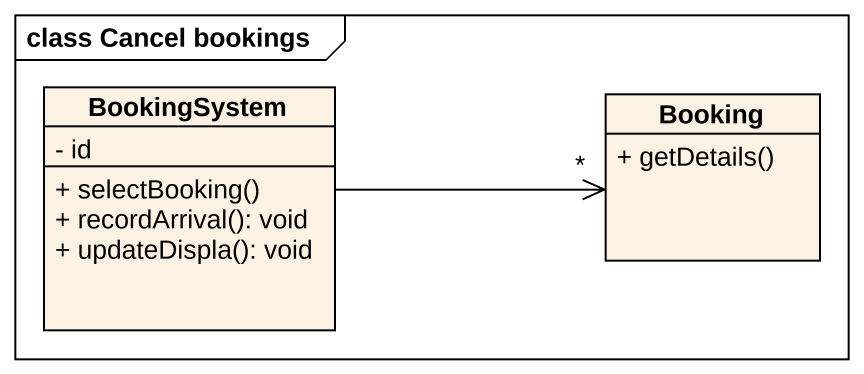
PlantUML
@startuml
mainframe class Cancel bookings
hide circle
hide empty members
skinparam classAttributeIconSize 0
class BookingSystem {
  - id
  + selectBooking()
  + recordArrival(): void
  + updateDispla(): void
}
class Booking {
  + getDetails()
}
BookingSystem -right-> "*" Booking
@enduml
